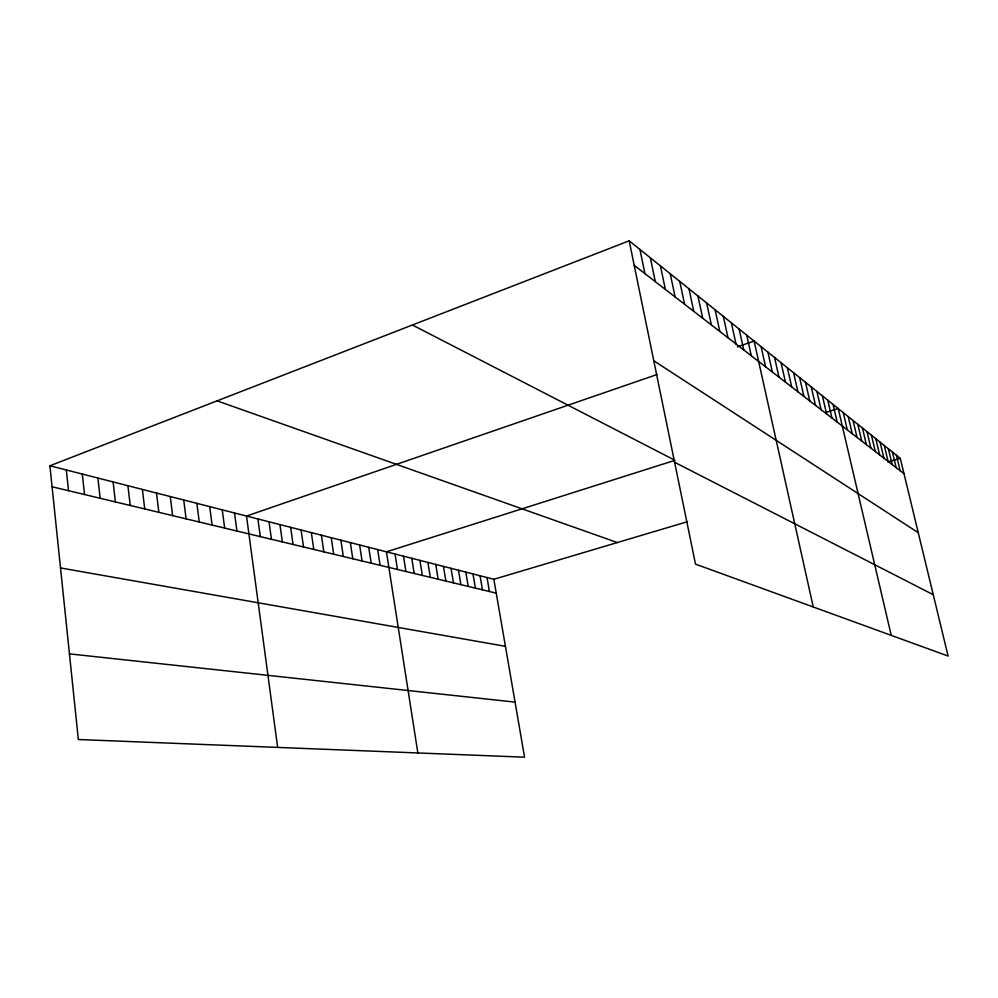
<?xml version="1.0" encoding="UTF-8"?>
<svg xmlns="http://www.w3.org/2000/svg" width="998" height="998" viewBox="0 0 998 998"><rect width="100%" height="100%" fill="white"/><g stroke="black" fill="none" stroke-linecap="round" stroke-linejoin="round"><path stroke-width="1.5" d="M49.9 465.779L493.86 579.289L524.561 757.183L78.343 739.518L49.9 465.779L629.177 240.817L900.283 458.356L948.1 656.06L695.506 564.132L629.177 240.817M657.046 374.524L246.506 516.053L277.656 747.402M737.335 346.855L754.114 341.066L813.258 606.984M825.446 412.611L838.22 408.556L891.226 635.364M493.86 579.289L687.51 521.667M887.946 462.024L900.283 458.356M69.436 653.865L515.055 702.105M60.516 567.949L505.437 646.33M52.083 486.762L496.243 593.124M217.077 400.859L617.3 542.55M674.611 462.286L933.255 594.696M412.399 324.999L674.985 460.315L386.438 551.819L417.85 752.954M653.79 360.777L918.26 532.695M634.217 265.381L903.988 473.676M896.391 455.238L900.121 470.694M892.424 452.057L896.179 467.65M888.395 448.813L892.175 464.557M884.278 445.507L888.083 461.388M880.074 442.139L883.916 458.169M875.795 438.708L879.662 454.888M871.429 435.203L875.321 451.533M866.975 431.623L870.892 448.114M862.422 427.98L866.364 444.634M857.781 424.25L861.761 441.066M853.053 420.457L857.045 437.436M848.213 416.578L852.242 433.718M843.273 412.611L847.327 429.926M833.068 404.415L837.185 422.092M827.791 400.186L831.945 418.05M822.402 395.869L826.581 413.908M816.9 391.453L821.105 409.679M811.262 386.925L815.503 405.35M805.498 382.296L809.765 400.934M799.598 377.568L803.901 396.393M793.56 372.716L797.901 391.765M787.372 367.763L791.751 387.012M781.047 362.686L785.451 382.147M774.56 357.471L778.989 377.169M767.911 352.144L772.377 372.054M761.1 346.668L765.603 366.827M746.729 335.141L751.294 355.775M739.144 329.053L743.747 349.949M731.347 322.803L735.988 343.961M723.338 316.378L728.016 337.811M715.117 309.779L719.82 331.486M706.646 302.98L711.399 324.974M697.939 295.994L702.729 318.275M688.982 288.809L693.797 311.388M679.75 281.399L684.603 304.29M670.244 273.776L675.135 296.98M660.451 265.905L665.379 289.445M650.347 257.808L655.312 281.673M639.93 249.45L644.933 273.652M487.024 577.543L489.407 591.477M480.063 575.759L482.458 589.818M472.99 573.95L475.397 588.121M465.804 572.116L468.199 586.4M458.481 570.245L460.889 584.653M451.034 568.336L453.454 582.869M443.461 566.402L445.869 581.061M435.739 564.431L438.159 579.214M427.893 562.423L430.313 577.331M419.909 560.377L422.329 575.422M411.762 558.294L414.195 573.476M403.479 556.185L405.912 571.492M395.033 554.027L397.466 569.471M377.668 549.586L380.101 565.305M368.736 547.303L371.169 563.171M359.629 544.97L362.074 560.988M350.348 542.6L352.793 558.768M340.892 540.18L343.324 556.497M331.236 537.71L333.669 554.189M321.393 535.19L323.826 551.832M311.339 532.62L313.771 549.424M301.097 530L303.517 546.966M290.63 527.331L293.05 544.459M279.939 524.599L282.359 541.902M269.036 521.804L271.444 539.294M257.896 518.96L260.303 536.625M234.518 512.984L236.913 531.023M222.255 509.853L224.65 528.079M209.717 506.647L212.087 525.073M196.88 503.366L199.251 522.004M183.744 499.998L186.09 518.848M170.284 496.567L172.629 515.629M156.511 493.037L158.832 512.323M142.402 489.432L144.71 508.943M127.931 485.739L130.227 505.475M113.111 481.947L115.381 501.919M97.904 478.054L100.162 498.276M82.323 474.075L84.543 494.534M66.317 469.983L68.525 490.704"/></g></svg>
